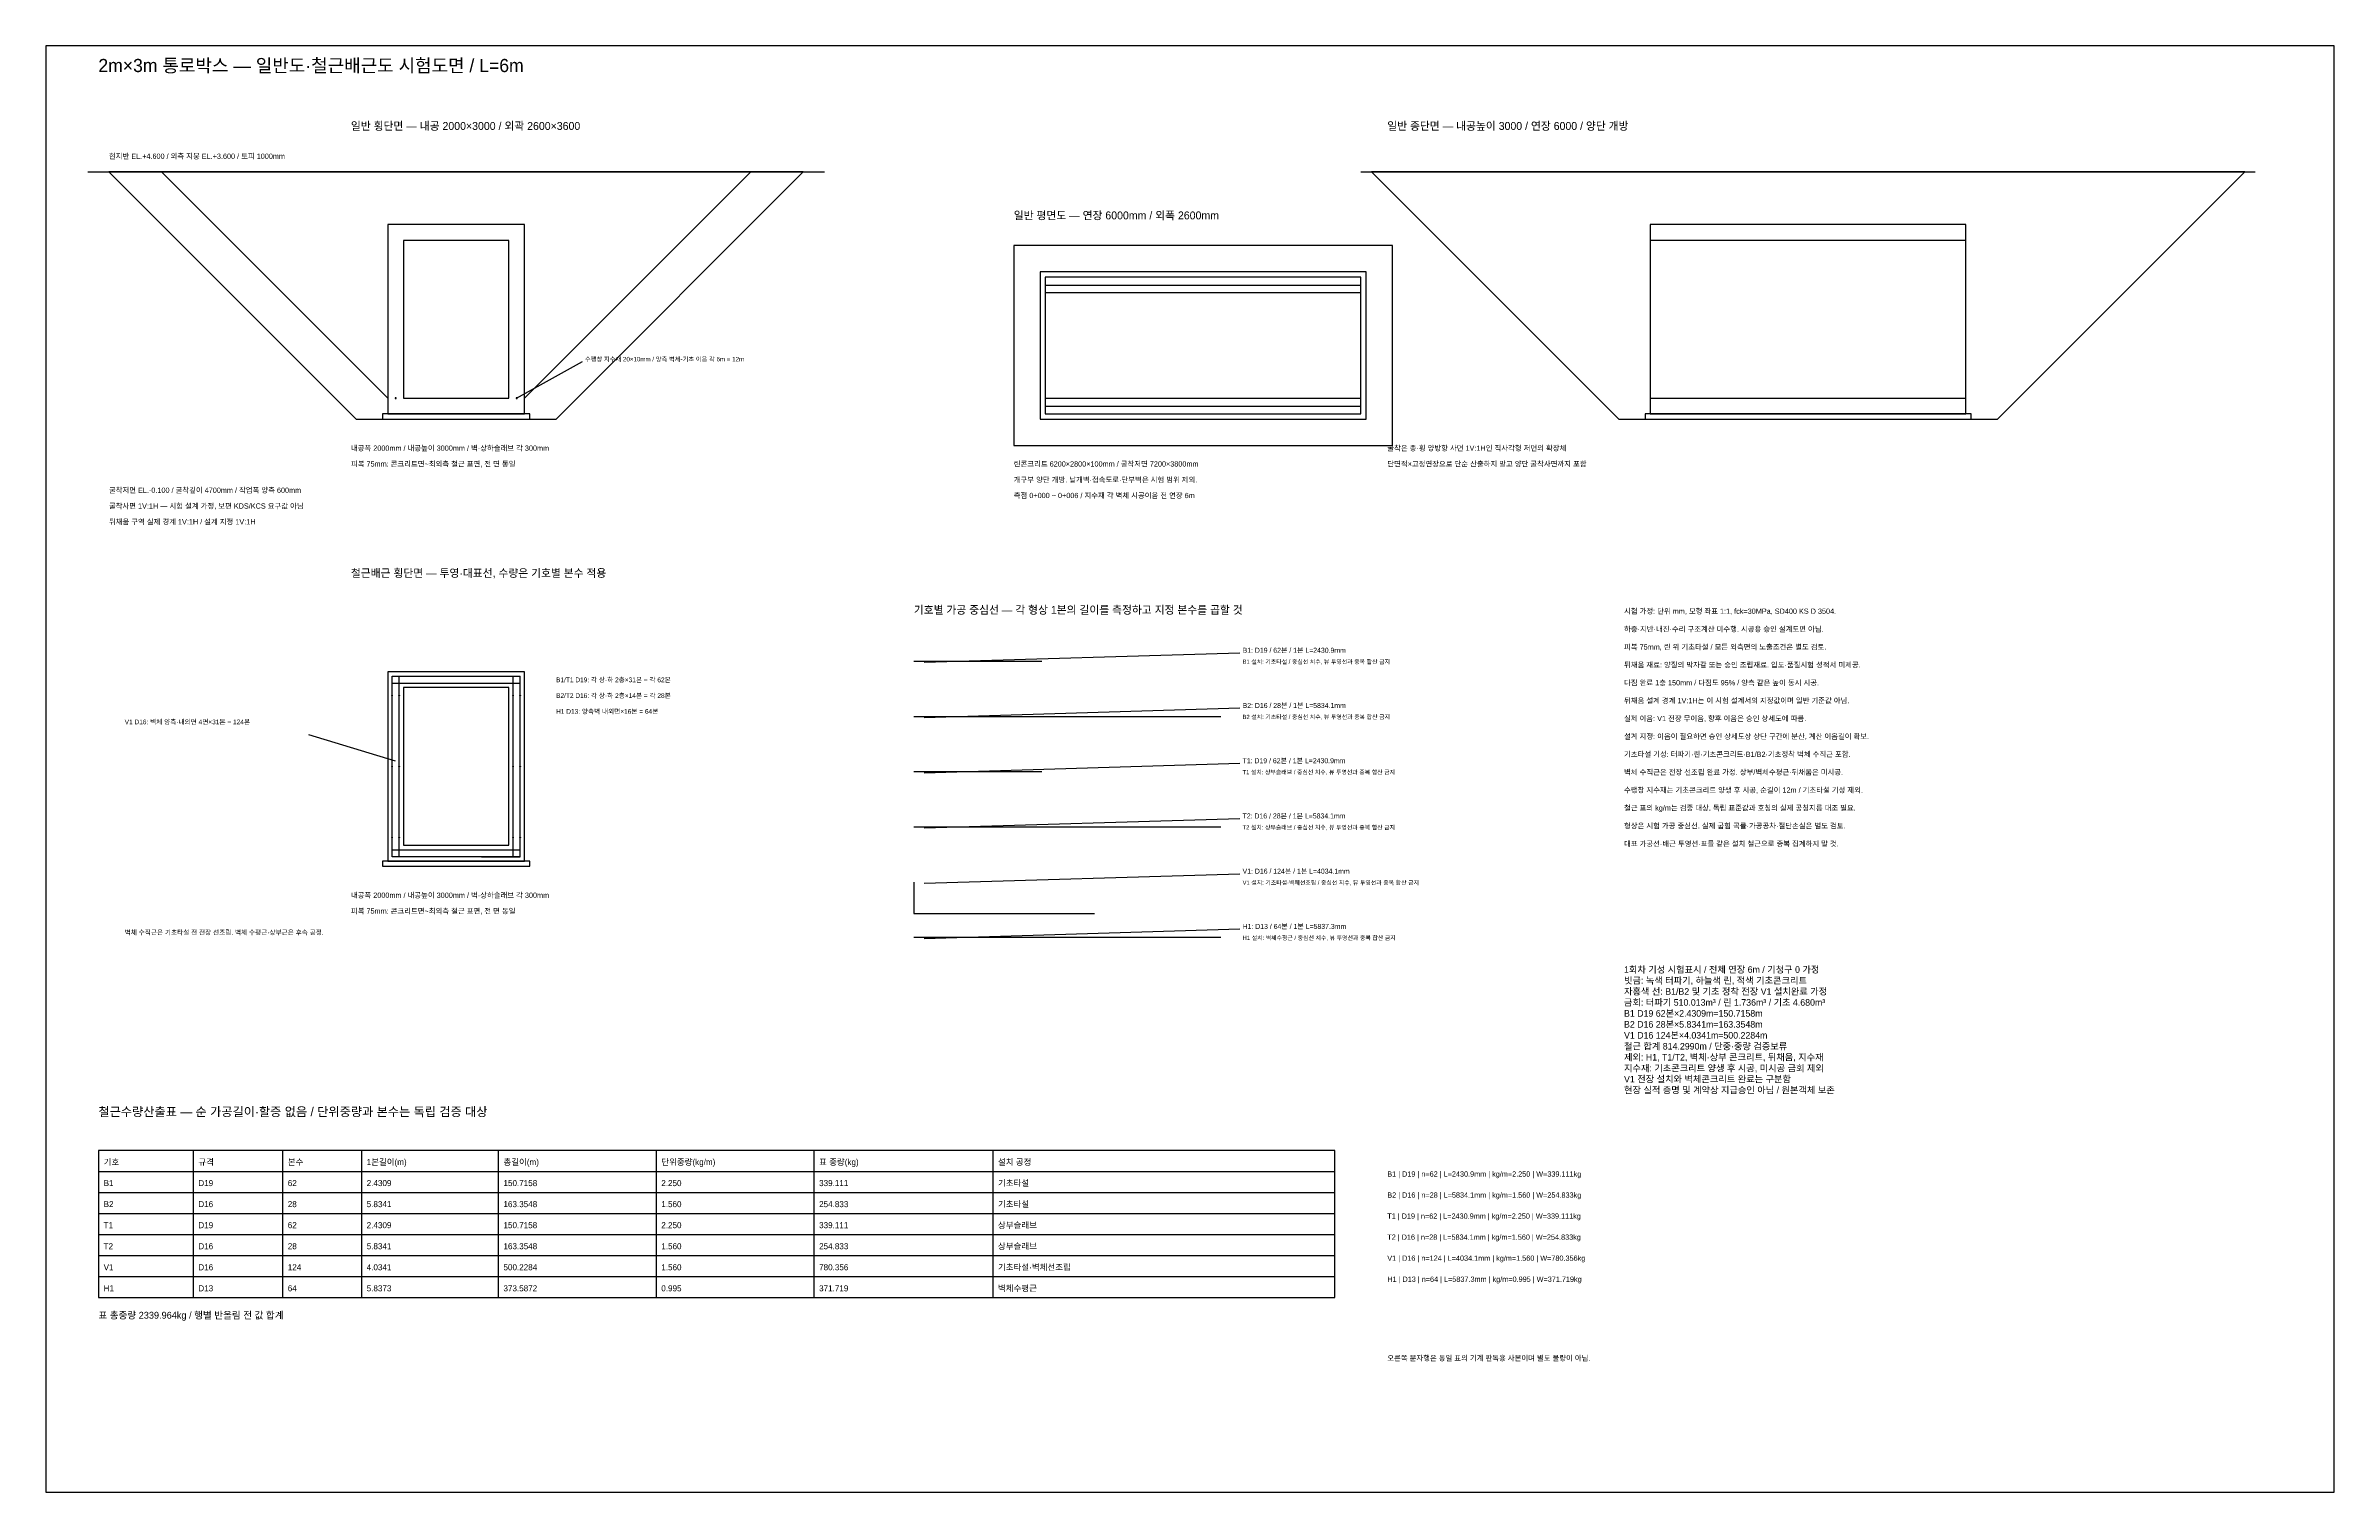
# Model space of a CAD drawing. Header units: millimetres. Extents: x -6500 to 37000, y -20500 to 7000.
import ezdxf

# ---------------------------------------------------------------- set-up
doc = ezdxf.new("R2010")
doc.units = ezdxf.units.MM
for name, color, linetype in [('BACKFILL_BOUNDARY', 7, 'Continuous'), ('BAR_LEADER_B1', 7, 'Continuous'), ('BAR_LEADER_B2', 7, 'Continuous'), ('BAR_LEADER_H1', 7, 'Continuous'), ('BAR_LEADER_T1', 7, 'Continuous'), ('BAR_LEADER_T2', 7, 'Continuous'), ('BAR_LEADER_V1', 7, 'Continuous'), ('BAR_SCOPE', 7, 'Continuous'), ('BAR_SHAPE_B1', 7, 'Continuous'), ('BAR_SHAPE_B2', 7, 'Continuous'), ('BAR_SHAPE_H1', 7, 'Continuous'), ('BAR_SHAPE_T1', 7, 'Continuous'), ('BAR_SHAPE_T2', 7, 'Continuous'), ('BAR_SHAPE_V1', 7, 'Continuous'), ('BAR_TAG', 7, 'Continuous'), ('BAR_VIEW_B1_T1', 7, 'Continuous'), ('BAR_VIEW_H1', 7, 'Continuous'), ('BAR_VIEW_V1', 7, 'Continuous'), ('CONCRETE', 7, 'Continuous'), ('COVER_NOTE', 7, 'Continuous'), ('DESIGN_NOTES', 7, 'Continuous'), ('DRAWING_TITLE', 7, 'Continuous'), ('EXCAVATION', 7, 'Continuous'), ('GROUND', 7, 'Continuous'), ('LEAN_CONCRETE', 7, 'Continuous'), ('LONG_EXCAVATION', 7, 'Continuous'), ('LONG_LEAN', 7, 'Continuous'), ('LONG_OUTER', 7, 'Continuous'), ('LONG_VOID', 7, 'Continuous'), ('NOTES', 7, 'Continuous'), ('PLAN_CONCRETE', 7, 'Continuous'), ('PLAN_EXCAVATION_BOTTOM', 7, 'Continuous'), ('PLAN_LEAN', 7, 'Continuous'), ('PLAN_VOID', 7, 'Continuous'), ('PLAN_WATERSTOP', 7, 'Continuous'), ('REBAR_SCHEDULE', 7, 'Continuous'), ('REBAR_VIEW_LEADER', 7, 'Continuous'), ('REBAR_VIEW_NOTE', 7, 'Continuous'), ('SCHEDULE_GRID', 7, 'Continuous'), ('SCHEDULE_NOTE', 7, 'Continuous'), ('SCHEDULE_ROW_COPY', 7, 'Continuous'), ('SCHEDULE_TITLE', 7, 'Continuous'), ('SCHEDULE_TOTAL', 7, 'Continuous'), ('SHEET_BORDER', 7, 'Continuous'), ('SITECAD_PROGRESS_01_EARTH', 7, 'Continuous'), ('SITECAD_PROGRESS_01_FOUNDATION', 7, 'Continuous'), ('SITECAD_PROGRESS_01_LEAN', 7, 'Continuous'), ('SITECAD_PROGRESS_01_NOTE', 7, 'Continuous'), ('SITECAD_PROGRESS_01_REBAR', 7, 'Continuous'), ('SLOPE_NOTE', 7, 'Continuous'), ('STAGE_NOTE', 7, 'Continuous'), ('VIEW_TITLE', 7, 'Continuous'), ('VOID', 7, 'Continuous'), ('WATERSTOP', 7, 'Continuous'), ('WATERSTOP_LEADER', 7, 'Continuous'), ('WATERSTOP_NOTE', 7, 'Continuous')]:
    doc.layers.add(name, color=color, linetype=linetype)
doc.styles.add('SiteCAD_KO', font='AppleGothic.ttf')

msp = doc.modelspace()

# ---------------------------------------------------------------- hatches: boundary and pattern name
at = {"layer": 'SITECAD_PROGRESS_01_EARTH'}
h = msp.add_hatch(dxfattribs=at)
h.set_pattern_fill('ANSI31', color=3, scale=80, style=0)
h.set_pattern_definition([])
h.paths.add_polyline_path([(-600, -100), (3200, -100), (7900, 4600), (-5300, 4600)])
h = msp.add_hatch(dxfattribs=at)
h.set_pattern_fill('ANSI31', color=3, scale=80, style=0)
h.set_pattern_definition([])
h.paths.add_polyline_path([(23400, -100), (30600, -100), (35300, 4600), (18700, 4600)])
at = {"layer": 'SITECAD_PROGRESS_01_FOUNDATION'}
h = msp.add_hatch(dxfattribs=at)
h.set_pattern_fill('ANSI31', color=1, scale=30, style=0)
h.set_pattern_definition([])
h.paths.add_polyline_path([(0, 0), (2600, 0), (2600, 300), (0, 300)])
h = msp.add_hatch(dxfattribs=at)
h.set_pattern_fill('ANSI31', color=1, scale=30, style=0)
h.set_pattern_definition([])
h.paths.add_polyline_path([(24000, 0), (30000, 0), (30000, 300), (24000, 300)])
at = {"layer": 'SITECAD_PROGRESS_01_LEAN'}
h = msp.add_hatch(dxfattribs=at)
h.set_pattern_fill('ANSI31', color=4, scale=20, style=0)
h.set_pattern_definition([])
h.paths.add_polyline_path([(-100, -100), (2700, -100), (2700, 0), (-100, 0)])
h = msp.add_hatch(dxfattribs=at)
h.set_pattern_fill('ANSI31', color=4, scale=20, style=0)
h.set_pattern_definition([])
h.paths.add_polyline_path([(23900, -100), (30100, -100), (30100, 0), (23900, 0)])

# ---------------------------------------------------------------- linework, layer by layer
at = {"layer": 'BACKFILL_BOUNDARY', "color": 2}
for p, q in [((0, 300), (-4300, 4600)), ((2600, 300), (6900, 4600))]:
    msp.add_line(p, q, dxfattribs=at)
at = {"layer": 'BAR_LEADER_B1', "color": 3}
msp.add_line((10200, -4720), (16200, -4540), dxfattribs=at)
at = {"layer": 'BAR_LEADER_B2', "color": 3}
msp.add_line((10200, -5770), (16200, -5590), dxfattribs=at)
at = {"layer": 'BAR_LEADER_H1', "color": 3}
msp.add_line((10200, -9970), (16200, -9790), dxfattribs=at)
at = {"layer": 'BAR_LEADER_T1', "color": 3}
msp.add_line((10200, -6820), (16200, -6640), dxfattribs=at)
at = {"layer": 'BAR_LEADER_T2', "color": 3}
msp.add_line((10200, -7870), (16200, -7690), dxfattribs=at)
at = {"layer": 'BAR_LEADER_V1', "color": 3}
msp.add_line((10200, -8920), (16200, -8740), dxfattribs=at)
at = {"layer": 'BAR_SHAPE_B1', "color": 1}
msp.add_lwpolyline([(10000, -4700), (12430.9, -4700)], dxfattribs=at)
at = {"layer": 'BAR_SHAPE_B2', "color": 1}
msp.add_lwpolyline([(10000, -5750), (15834.1, -5750)], dxfattribs=at)
at = {"layer": 'BAR_SHAPE_H1', "color": 1}
msp.add_lwpolyline([(10000, -9950), (15837.3, -9950)], dxfattribs=at)
at = {"layer": 'BAR_SHAPE_T1', "color": 1}
msp.add_lwpolyline([(10000, -6800), (12430.9, -6800)], dxfattribs=at)
at = {"layer": 'BAR_SHAPE_T2', "color": 1}
msp.add_lwpolyline([(10000, -7850), (15834.1, -7850)], dxfattribs=at)
at = {"layer": 'BAR_SHAPE_V1', "color": 1}
msp.add_lwpolyline([(10000, -8900), (10000, -9500), (13434.1, -9500)], dxfattribs=at)
at = {"layer": 'BAR_VIEW_B1_T1', "color": 1}
for p, q in [((84.55, -4984.55), (2515.45, -4984.55)), ((84.55, -5115.45), (2515.45, -5115.45)), ((84.55, -8284.55), (2515.45, -8284.55)), ((84.55, -8415.45), (2515.45, -8415.45))]:
    msp.add_line(p, q, dxfattribs=at)
at = {"layer": 'BAR_VIEW_H1', "color": 2}
for centre in [(82.95, -5350), (217.05, -5350), (2382.95, -5350), (2517.05, -5350), (82.95, -6700), (217.05, -6700), (2382.95, -6700), (2517.05, -6700), (82.95, -8050), (217.05, -8050), (2382.95, -8050), (2517.05, -8050)]:
    msp.add_circle(centre, 6.35, dxfattribs=at)
at = {"layer": 'BAR_VIEW_V1', "color": 1}
for points in [[(682.95, -8417.05), (82.95, -8417.05), (82.95, -4982.95)], [(817.05, -8417.05), (217.05, -8417.05), (217.05, -4982.95)], [(1782.95, -8417.05), (2382.95, -8417.05), (2382.95, -4982.95)], [(1917.05, -8417.05), (2517.05, -8417.05), (2517.05, -4982.95)]]:
    msp.add_lwpolyline(points, dxfattribs=at)
at = {"layer": 'CONCRETE', "color": 7}
for points in [[(0, 0), (2600, 0), (2600, 3600), (0, 3600)], [(0, -8500), (2600, -8500), (2600, -4900), (0, -4900)]]:
    msp.add_lwpolyline(points, close=True, dxfattribs=at)
at = {"layer": 'EXCAVATION', "color": 8}
msp.add_lwpolyline([(-600, -100), (3200, -100), (7900, 4600), (-5300, 4600)], close=True, dxfattribs=at)
at = {"layer": 'GROUND', "color": 3}
for p, q in [((-5700, 4600), (8300, 4600)), ((18500, 4600), (35500, 4600))]:
    msp.add_line(p, q, dxfattribs=at)
at = {"layer": 'LEAN_CONCRETE', "color": 4}
for points in [[(-100, -100), (2700, -100), (2700, 0), (-100, 0)], [(-100, -8600), (2700, -8600), (2700, -8500), (-100, -8500)]]:
    msp.add_lwpolyline(points, close=True, dxfattribs=at)
at = {"layer": 'LONG_EXCAVATION', "color": 8}
msp.add_lwpolyline([(23400, -100), (30600, -100), (35300, 4600), (18700, 4600)], close=True, dxfattribs=at)
at = {"layer": 'LONG_LEAN', "color": 4}
msp.add_lwpolyline([(23900, -100), (30100, -100), (30100, 0), (23900, 0)], close=True, dxfattribs=at)
at = {"layer": 'LONG_OUTER', "color": 7}
msp.add_lwpolyline([(24000, 0), (30000, 0), (30000, 3600), (24000, 3600)], close=True, dxfattribs=at)
at = {"layer": 'LONG_VOID', "color": 7}
msp.add_lwpolyline([(24000, 300), (30000, 300), (30000, 3300), (24000, 3300)], close=True, dxfattribs=at)
at = {"layer": 'PLAN_CONCRETE', "color": 7}
msp.add_lwpolyline([(12500, 0), (18500, 0), (18500, 2600), (12500, 2600)], close=True, dxfattribs=at)
at = {"layer": 'PLAN_EXCAVATION_BOTTOM', "color": 8}
msp.add_lwpolyline([(11900, -600), (19100, -600), (19100, 3200), (11900, 3200)], close=True, dxfattribs=at)
at = {"layer": 'PLAN_LEAN', "color": 4}
msp.add_lwpolyline([(12400, -100), (18600, -100), (18600, 2700), (12400, 2700)], close=True, dxfattribs=at)
at = {"layer": 'PLAN_VOID', "color": 7}
msp.add_lwpolyline([(12500, 300), (18500, 300), (18500, 2300), (12500, 2300)], close=True, dxfattribs=at)
at = {"layer": 'PLAN_WATERSTOP', "color": 6}
for p, q in [((12500, 2450), (18500, 2450)), ((12500, 150), (18500, 150))]:
    msp.add_line(p, q, dxfattribs=at)
at = {"layer": 'REBAR_VIEW_LEADER', "color": 1}
msp.add_line((150, -6600), (-1500, -6100), dxfattribs=at)
at = {"layer": 'SCHEDULE_GRID', "color": 7}
for p, q in [((-3700, -14000), (-3700, -16800)), ((-2000, -14000), (-2000, -16800)), ((-500, -14000), (-500, -16800)), ((2100, -14000), (2100, -16800)), ((5100, -14000), (5100, -16800)), ((8100, -14000), (8100, -16800)), ((11500, -14000), (11500, -16800)), ((-5500, -14400), (18000, -14400)), ((-5500, -14800), (18000, -14800)), ((-5500, -15200), (18000, -15200)), ((-5500, -15600), (18000, -15600)), ((-5500, -16000), (18000, -16000)), ((-5500, -16400), (18000, -16400))]:
    msp.add_line(p, q, dxfattribs=at)
msp.add_lwpolyline([(-5500, -16800), (18000, -16800), (18000, -14000), (-5500, -14000)], close=True, dxfattribs=at)
at = {"layer": 'SHEET_BORDER', "color": 8}
msp.add_lwpolyline([(-6500, -20500), (37000, -20500), (37000, 7000), (-6500, 7000)], close=True, dxfattribs=at)
at = {"layer": 'SITECAD_PROGRESS_01_REBAR', "color": 6}
for p, q in [((10000, -4700), (12430.9, -4700)), ((10000, -5750), (15834.1, -5750)), ((84.55, -8284.55), (2515.45, -8284.55)), ((84.55, -8415.45), (2515.45, -8415.45))]:
    msp.add_line(p, q, dxfattribs=at)
for points in [[(682.95, -8417.05), (82.95, -8417.05), (82.95, -4982.95)], [(817.05, -8417.05), (217.05, -8417.05), (217.05, -4982.95)], [(1782.95, -8417.05), (2382.95, -8417.05), (2382.95, -4982.95)], [(1917.05, -8417.05), (2517.05, -8417.05), (2517.05, -4982.95)], [(10000, -8900), (10000, -9500), (13434.1, -9500)]]:
    msp.add_lwpolyline(points, dxfattribs=at)
at = {"layer": 'VOID', "color": 7}
for points in [[(300, 300), (2300, 300), (2300, 3300), (300, 3300)], [(300, -8200), (2300, -8200), (2300, -5200), (300, -5200)]]:
    msp.add_lwpolyline(points, close=True, dxfattribs=at)
at = {"layer": 'WATERSTOP', "color": 6}
for points in [[(140, 295), (160, 295), (160, 305), (140, 305)], [(2440, 295), (2460, 295), (2460, 305), (2440, 305)]]:
    msp.add_lwpolyline(points, close=True, dxfattribs=at)
at = {"layer": 'WATERSTOP_LEADER', "color": 6}
msp.add_line((2450, 300), (3700, 1000), dxfattribs=at)

# ---------------------------------------------------------------- texts
at = {"layer": 'BAR_SCOPE', "color": 7, "style": 'SiteCAD_KO'}
for s, p in [('B1 설치: 기초타설 / 중심선 치수, 뷰 투영선과 중복 합산 금지', (16250, -4750)), ('B2 설치: 기초타설 / 중심선 치수, 뷰 투영선과 중복 합산 금지', (16250, -5800)), ('T1 설치: 상부슬래브 / 중심선 치수, 뷰 투영선과 중복 합산 금지', (16250, -6850)), ('T2 설치: 상부슬래브 / 중심선 치수, 뷰 투영선과 중복 합산 금지', (16250, -7900)), ('V1 설치: 기초타설·벽체선조립 / 중심선 치수, 뷰 투영선과 중복 합산 금지', (16250, -8950)), ('H1 설치: 벽체수평근 / 중심선 치수, 뷰 투영선과 중복 합산 금지', (16250, -10000))]:
    msp.add_text(s, height=80, dxfattribs=at).set_placement(p)
at = {"layer": 'BAR_TAG', "color": 3, "style": 'SiteCAD_KO'}
for s, p in [('B1: D19 / 62본 / 1본 L=2430.9mm', (16250, -4540)), ('B2: D16 / 28본 / 1본 L=5834.1mm', (16250, -5590)), ('T1: D19 / 62본 / 1본 L=2430.9mm', (16250, -6640)), ('T2: D16 / 28본 / 1본 L=5834.1mm', (16250, -7690)), ('V1: D16 / 124본 / 1본 L=4034.1mm', (16250, -8740)), ('H1: D13 / 64본 / 1본 L=5837.3mm', (16250, -9790))]:
    msp.add_text(s, height=95, dxfattribs=at).set_placement(p)
at = {"layer": 'COVER_NOTE', "color": 7, "style": 'SiteCAD_KO'}
for p in [(-700, -1000), (-700, -9500)]:
    msp.add_text('피복 75mm: 콘크리트면~최외측 철근 표면, 전 면 동일', height=100, dxfattribs=at).set_placement(p)
at = {"layer": 'DESIGN_NOTES', "color": 7, "style": 'SiteCAD_KO'}
for s, p in [('시험 가정: 단위 mm, 모형 좌표 1:1, fck=30MPa, SD400 KS D 3504.', (23500, -3800)), ('하중·지반·내진·수리 구조계산 미수행. 시공용 승인 설계도면 아님.', (23500, -4140)), ('뒤채움 재료: 양질의 막자갈 또는 승인 조립재료. 입도·품질시험 성적서 미제공.', (23500, -4820)), ('피복 75mm, 린 위 기초타설 / 모든 외측면의 노출조건은 별도 검토.', (23500, -4480)), ('다짐 완료 1층 150mm / 다짐도 95% / 양측 같은 높이 동시 시공.', (23500, -5160)), ('뒤채움 설계 경계 1V:1H는 이 시험 설계서의 지정값이며 일반 기준값 아님.', (23500, -5500)), ('설계 지정: 이음이 필요하면 승인 상세도상 상단 구간에 분산, 계산 이음길이 확보.', (23500, -6180)), ('실제 이음: V1 전장 무이음, 향후 이음은 승인 상세도에 따름.', (23500, -5840)), ('기초타설 기성: 터파기·린·기초콘크리트·B1/B2·기초정착 벽체 수직근 포함.', (23500, -6520)), ('벽체 수직근은 전장 선조립 완료 가정. 상부/벽체수평근·뒤채움은 미시공.', (23500, -6860)), ('수팽창 지수재는 기초콘크리트 양생 후 시공, 순길이 12m / 기초타설 기성 제외.', (23500, -7200)), ('철근 표의 kg/m는 검증 대상. 독립 표준값과 호칭의 실제 공칭지름 대조 필요.', (23500, -7540)), ('형상은 시험 가공 중심선. 실제 굽힘 곡률·가공공차·절단손실은 별도 검토.', (23500, -7880)), ('대표 가공선·배근 투영선·표를 같은 설치 철근으로 중복 집계하지 말 것.', (23500, -8220))]:
    msp.add_text(s, height=100, dxfattribs=at).set_placement(p)
at = {"layer": 'DRAWING_TITLE', "color": 7, "style": 'SiteCAD_KO'}
msp.add_text('2m×3m 통로박스 — 일반도·철근배근도 시험도면 / L=6m', height=250, dxfattribs=at).set_placement((-5500, 6500))
at = {"layer": 'NOTES', "color": 7, "style": 'SiteCAD_KO'}
for s, p in [('현지반 EL.+4.600 / 외측 지붕 EL.+3.600 / 토피 1000mm', (-5300, 4850)), ('내공폭 2000mm / 내공높이 3000mm / 벽·상하슬래브 각 300mm', (-700, -700)), ('굴착은 종·횡 양방향 사면 1V:1H인 직사각형 저면의 확장체', (19000, -700)), ('개구부 양단 개방. 날개벽·접속도로·단부벽은 시험 범위 제외.', (11900, -1300)), ('린콘크리트 6200×2800×100mm / 굴착저면 7200×3800mm', (11900, -1000)), ('단면적×고정연장으로 단순 산출하지 말고 양단 굴착사면까지 포함', (19000, -1000)), ('굴착저면 EL.-0.100 / 굴착깊이 4700mm / 작업폭 양측 600mm', (-5300, -1500)), ('굴착사면 1V:1H — 시험 설계 가정, 보편 KDS/KCS 요구값 아님', (-5300, -1800)), ('측점 0+000 ~ 0+006 / 지수재 각 벽체 시공이음 전 연장 6m', (11900, -1600)), ('내공폭 2000mm / 내공높이 3000mm / 벽·상하슬래브 각 300mm', (-700, -9200))]:
    msp.add_text(s, height=100, dxfattribs=at).set_placement(p)
at = {"layer": 'REBAR_SCHEDULE', "color": 7, "style": 'SiteCAD_KO'}
for s, p in [('기호', (-5400, -14280)), ('규격', (-3600, -14280)), ('본수', (-1900, -14280)), ('1본길이(m)', (-400, -14280)), ('총길이(m)', (2200, -14280)), ('단위중량(kg/m)', (5200, -14280)), ('표 중량(kg)', (8200, -14280)), ('설치 공정', (11600, -14280)), ('B1', (-5400, -14680)), ('D19', (-3600, -14680)), ('62', (-1900, -14680)), ('2.4309', (-400, -14680)), ('150.7158', (2200, -14680)), ('2.250', (5200, -14680)), ('339.111', (8200, -14680)), ('기초타설', (11600, -14680)), ('B2', (-5400, -15080)), ('D16', (-3600, -15080)), ('28', (-1900, -15080)), ('5.8341', (-400, -15080)), ('163.3548', (2200, -15080)), ('1.560', (5200, -15080)), ('254.833', (8200, -15080)), ('기초타설', (11600, -15080)), ('T1', (-5400, -15480)), ('D19', (-3600, -15480)), ('62', (-1900, -15480)), ('2.4309', (-400, -15480)), ('150.7158', (2200, -15480)), ('2.250', (5200, -15480)), ('339.111', (8200, -15480)), ('상부슬래브', (11600, -15480)), ('T2', (-5400, -15880)), ('D16', (-3600, -15880)), ('28', (-1900, -15880)), ('5.8341', (-400, -15880)), ('163.3548', (2200, -15880)), ('1.560', (5200, -15880)), ('254.833', (8200, -15880)), ('상부슬래브', (11600, -15880)), ('V1', (-5400, -16280)), ('D16', (-3600, -16280)), ('124', (-1900, -16280)), ('4.0341', (-400, -16280)), ('500.2284', (2200, -16280)), ('1.560', (5200, -16280)), ('780.356', (8200, -16280)), ('기초타설·벽체선조립', (11600, -16280)), ('H1', (-5400, -16680)), ('D13', (-3600, -16680)), ('64', (-1900, -16680)), ('5.8373', (-400, -16680)), ('373.5872', (2200, -16680)), ('0.995', (5200, -16680)), ('371.719', (8200, -16680)), ('벽체수평근', (11600, -16680))]:
    msp.add_text(s, height=115, dxfattribs=at).set_placement(p)
at = {"layer": 'REBAR_VIEW_NOTE', "color": 7, "style": 'SiteCAD_KO'}
for s, p in [('B1/T1 D19: 각 상·하 2층×31본 = 각 62본', (3200, -5100)), ('B2/T2 D16: 각 상·하 2층×14본 = 각 28본', (3200, -5400)), ('H1 D13: 양측벽 내외면×16본 = 64본', (3200, -5700))]:
    msp.add_text(s, height=90, dxfattribs=at).set_placement(p)
at = {"layer": 'REBAR_VIEW_NOTE', "color": 1, "style": 'SiteCAD_KO'}
msp.add_text('V1 D16: 벽체 양측·내외면 4면×31본 = 124본', height=90, dxfattribs=at).set_placement((-5000, -5900))
at = {"layer": 'SCHEDULE_NOTE', "color": 7, "style": 'SiteCAD_KO'}
msp.add_text('오른쪽 문자행은 동일 표의 기계 판독용 사본이며 별도 물량이 아님.', height=100, dxfattribs=at).set_placement((19000, -18000))
at = {"layer": 'SCHEDULE_ROW_COPY', "color": 7, "style": 'SiteCAD_KO'}
for s, p in [('B1 | D19 | n=62 | L=2430.9mm | kg/m=2.250 | W=339.111kg', (19000, -14500)), ('T1 | D19 | n=62 | L=2430.9mm | kg/m=2.250 | W=339.111kg', (19000, -15300)), ('B2 | D16 | n=28 | L=5834.1mm | kg/m=1.560 | W=254.833kg', (19000, -14900)), ('T2 | D16 | n=28 | L=5834.1mm | kg/m=1.560 | W=254.833kg', (19000, -15700)), ('V1 | D16 | n=124 | L=4034.1mm | kg/m=1.560 | W=780.356kg', (19000, -16100)), ('H1 | D13 | n=64 | L=5837.3mm | kg/m=0.995 | W=371.719kg', (19000, -16500))]:
    msp.add_text(s, height=100, dxfattribs=at).set_placement(p)
at = {"layer": 'SCHEDULE_TITLE', "color": 7, "style": 'SiteCAD_KO'}
msp.add_text('철근수량산출표 — 순 가공길이·할증 없음 / 단위중량과 본수는 독립 검증 대상', height=170, dxfattribs=at).set_placement((-5500, -13350))
at = {"layer": 'SCHEDULE_TOTAL', "color": 7, "style": 'SiteCAD_KO'}
msp.add_text('표 총중량 2339.964kg / 행별 반올림 전 값 합계', height=130, dxfattribs=at).set_placement((-5500, -17200))
at = {"layer": 'SITECAD_PROGRESS_01_NOTE', "color": 2, "insert": (23500, -10500), "char_height": 125, "width": 12000, "attachment_point": 1, "style": 'SiteCAD_KO'}
msp.add_mtext('1회차 기성 시험표시 / 전체 연장 6m / 기청구 0 가정\\P빗금: 녹색 터파기, 하늘색 린, 적색 기초콘크리트\\P자홍색 선: B1/B2 및 기초 정착 전장 V1 설치완료 가정\\P금회: 터파기 510.013m³ / 린 1.736m³ / 기초 4.680m³\\PB1 D19 62본×2.4309m=150.7158m\\PB2 D16 28본×5.8341m=163.3548m\\PV1 D16 124본×4.0341m=500.2284m\\P철근 합계 814.2990m / 단중·중량 검증보류\\P제외: H1, T1/T2, 벽체·상부 콘크리트, 뒤채움, 지수재\\P지수재: 기초콘크리트 양생 후 시공, 미시공 금회 제외\\PV1 전장 설치와 벽체콘크리트 완료는 구분함\\P현장 실적 증명 및 계약상 지급승인 아님 / 원본객체 보존', dxfattribs=at)
at = {"layer": 'SLOPE_NOTE', "color": 7, "style": 'SiteCAD_KO'}
msp.add_text('뒤채움 구역 실제 경계 1V:1H / 설계 지정 1V:1H', height=100, dxfattribs=at).set_placement((-5300, -2100))
at = {"layer": 'STAGE_NOTE', "color": 7, "style": 'SiteCAD_KO'}
msp.add_text('벽체 수직근은 기초타설 전 전장 선조립. 벽체 수평근·상부근은 후속 공정.', height=90, dxfattribs=at).set_placement((-5000, -9900))
at = {"layer": 'VIEW_TITLE', "color": 7, "style": 'SiteCAD_KO'}
for s, p in [('일반 횡단면 — 내공 2000×3000 / 외곽 2600×3600', (-700, 5400)), ('일반 종단면 — 내공높이 3000 / 연장 6000 / 양단 개방', (19000, 5400)), ('일반 평면도 — 연장 6000mm / 외폭 2600mm', (11900, 3700)), ('철근배근 횡단면 — 투영·대표선, 수량은 기호별 본수 적용', (-700, -3100)), ('기호별 가공 중심선 — 각 형상 1본의 길이를 측정하고 지정 본수를 곱할 것', (10000, -3800))]:
    msp.add_text(s, height=150, dxfattribs=at).set_placement(p)
at = {"layer": 'WATERSTOP_NOTE', "color": 6, "style": 'SiteCAD_KO'}
msp.add_text('수팽창 지수재 20×10mm / 양측 벽체-기초 이음 각 6m = 12m', height=85, dxfattribs=at).set_placement((3750, 1000))

doc.saveas('drawing.dxf')
